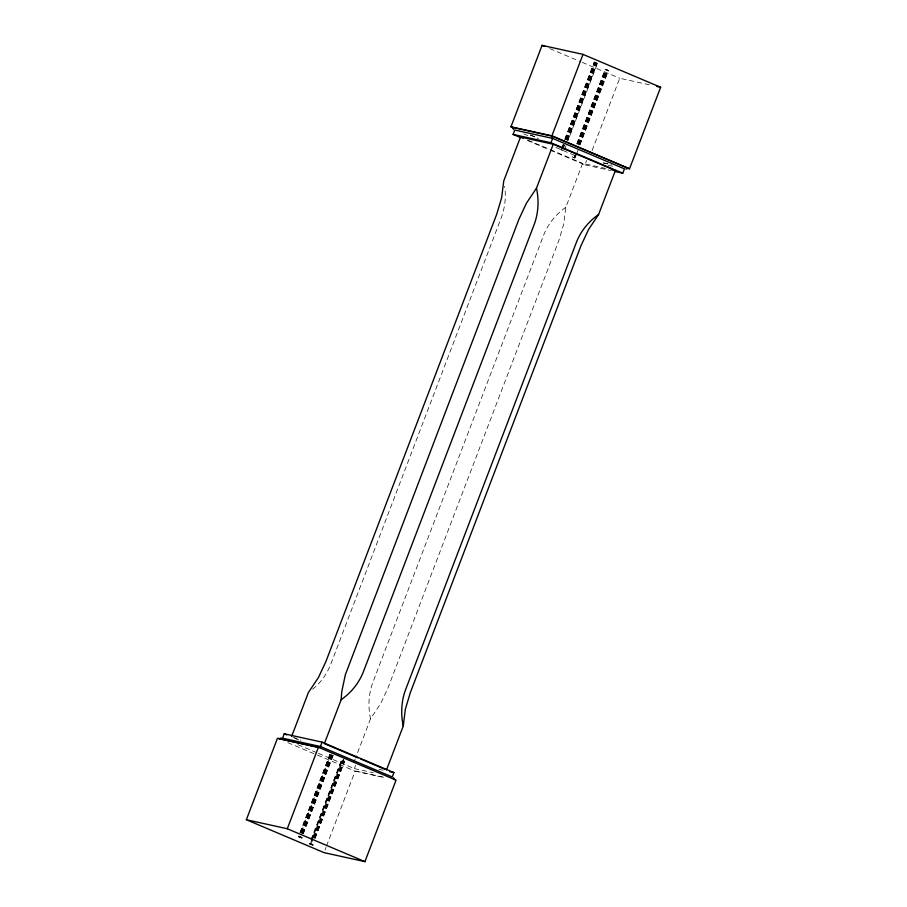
<?xml version="1.0" encoding="UTF-8"?>
<svg xmlns="http://www.w3.org/2000/svg" width="907" height="907" viewBox="0 0 907 907"><rect width="100%" height="100%" fill="white"/><g stroke="black" fill="none" stroke-linecap="round" stroke-linejoin="round"><path stroke-width="0.68" stroke-dasharray="4.54 3.4" d="M605.819 168.475L582.623 163.362L565.843 207.284L563.769 224.04L558.803 240.638L388.06 687.767L380.566 703.821L370.51 718.82L355.714 757.572M299.979 832.569L329.91 754.205M564.766 139.156L594.198 62.107L595.774 62.56L597.486 63.343L568.054 140.392M300.24 832.728L330.091 754.205M561.535 148.465L563.032 144.542M565.027 139.327L594.38 62.107M300.75 832.728L330.171 755.678M562.045 148.465L563.542 144.553M565.537 139.327L594.958 62.277M301.362 831.708L330.783 754.658M562.159 148.748L563.655 144.837M565.651 139.61L595.071 62.56L594.198 62.107M301.566 833.023L331.486 754.658M562.862 148.759L564.358 144.837M566.353 139.61L595.774 62.56M301.691 833.34L331.611 754.987M562.986 149.077L564.483 145.165M566.478 139.939L595.899 62.889L597.486 63.343M302.394 833.352L332.313 754.998M567.181 139.95L596.602 62.889M302.507 833.635L332.427 755.27M567.294 140.222L596.715 63.173M303.085 833.805L332.948 755.282M567.873 140.392L597.225 63.184M303.278 833.805L333.198 755.44M564.573 149.542L566.059 145.619M311.01 839.735L341.429 760.077M576.795 143.725L605.218 69.283L606.806 69.737L608.506 70.519L579.902 144.961M311.271 839.905L341.622 760.077M577.045 143.884L605.411 69.283M310.784 842.524L312.28 838.601M312.779 837.297L342.2 760.247M577.566 143.884L605.989 69.454M311.895 840.188L342.812 759.216M577.668 144.168L606.103 69.726L605.218 69.283M311.6 842.807L313.096 838.884M313.595 837.58L343.515 759.227M578.383 144.179L606.806 69.737M313.72 837.909L343.64 759.544M573.519 157.557C578.235 159.031 568.485 155.392 573.519 157.557L574.516 154.95M578.507 144.496L606.93 70.066L608.506 70.519M314.423 837.909L343.844 760.86M574.222 157.569L576.716 151.038M579.21 144.508L607.633 70.066M314.536 838.193L343.957 761.143M574.335 157.852L575.333 155.233M579.324 144.791L607.747 70.349M315.046 838.204L344.467 761.143M574.845 157.852L575.843 155.244M579.834 144.791L608.257 70.349M315.114 838.363L344.728 761.313M574.913 158.011L576.092 155.403M576.41 154.099L578.088 150.177M353.741 762.742L355.215 758.864M318.459 753.388L354.365 768.603L355.612 765.327M550.288 150.177L584.913 164.847L586.58 160.482M325.001 849.995L326.01 847.365M326.509 846.05L355.113 771.143L383.774 777.458M592.101 150.528L619.708 78.251L652.45 85.473M565.843 207.284C555.912 214.222 547.987 223.927 543.599 235.264L372.856 682.393C368.491 694.002 367.947 706.734 370.51 718.82M312.53 689.207C320.761 682.903 326.781 674.071 330.647 664.514L501.39 217.385C504.938 207.51 506.321 196.751 504.553 186.354M603.268 162.772L611.522 164.598M603.597 163.045L610.422 164.541M608.223 165.244L613.631 166.446M584.913 164.847L610.604 170.516M379.024 769.295L383.083 770.19M354.365 768.603L373.299 772.775M383.559 777.208L354.66 770.837L354.682 769.068M560.968 149.61L562.363 150.063M595.071 62.56L595.899 62.889M606.103 69.726L606.93 70.066M562.487 150.392L560.775 149.61M549.823 48.638L580.888 61.801M582.181 62.345L619.708 78.251M530.391 134.973L538.089 138.227M530.357 135.064L538.123 138.352M523.747 133.851L528.872 136.027M555.81 147.433L576.33 156.129M528.271 140.336L582.623 163.362M527.205 140.404L549.007 149.632M292.927 736.972L300.693 740.259M294.48 738.151L299.605 740.316M297.938 744.692L317.178 752.844M287.825 742.629L316.294 754.692M317.45 755.077L355.113 771.143"/><path stroke-width="1.36" d="M358.027 757.901L324.377 743.638L341.157 699.716L341.769 691.622L345.352 674.706L518.94 219.233L526.434 203.179L536.49 188.18L553.259 144.258L615.365 170.584L598.597 214.505L588.552 229.505L581.058 245.548L410.315 692.676L405.338 709.285L403.264 726.042L386.495 769.952M513.566 129.384L512.432 127.354L552.34 136.163L552.318 137.932M246.364 819.724L277.474 738.241L318.414 747.266L396.053 780.167L364.931 861.65L324.003 852.625L246.364 819.724L287.292 828.749L364.931 861.65M513.532 127.932L510.947 126.833L542.069 45.35L582.997 54.375L660.636 87.276L629.526 168.759L626.794 168.158M284.22 733.797L282.553 738.173L320.42 746.518L392.232 776.948L393.899 772.583L322.087 742.153L284.22 733.797L286.782 734.885M520.788 137.683L513.101 134.417L514.768 130.052L552.635 138.397L624.447 168.827L622.78 173.203L614.663 171.412M291.635 736.416L308.403 692.495L318.448 677.495L325.942 661.452L496.685 214.324L501.662 197.715L503.736 180.958L520.505 137.048L553.259 144.258M287.292 828.749L318.414 747.266M510.947 126.833L551.887 135.857L582.997 54.375M320.42 746.518L322.087 742.153M513.101 134.417L550.968 142.773L552.635 138.397M598.597 214.505C588.654 221.444 580.729 231.149 576.353 242.486L405.61 689.615C401.245 701.224 400.701 713.956 403.264 726.042M341.157 699.716C351.088 692.778 359.013 683.073 363.401 671.736L534.144 224.607C538.509 212.998 539.053 200.266 536.49 188.18M319.944 746.472L318.867 747.561L278.959 738.763L281.181 737.924M625.819 169.076L628.041 168.237L552.34 136.163M656.543 86.369L660.636 87.276M611.273 169.677L615.365 170.584M389.84 771.687L393.899 772.583M542.069 45.35L544.654 46.45M551.887 135.857L629.526 168.759M550.968 142.773L622.78 173.203M520.505 137.048L523.101 138.136M360.612 758.989L385.192 769.408M393.434 777.616L394.568 779.646M298.675 836.481L301.782 837.717L298.675 836.481M309.706 843.657L312.802 844.893L309.706 843.657"/></g></svg>
